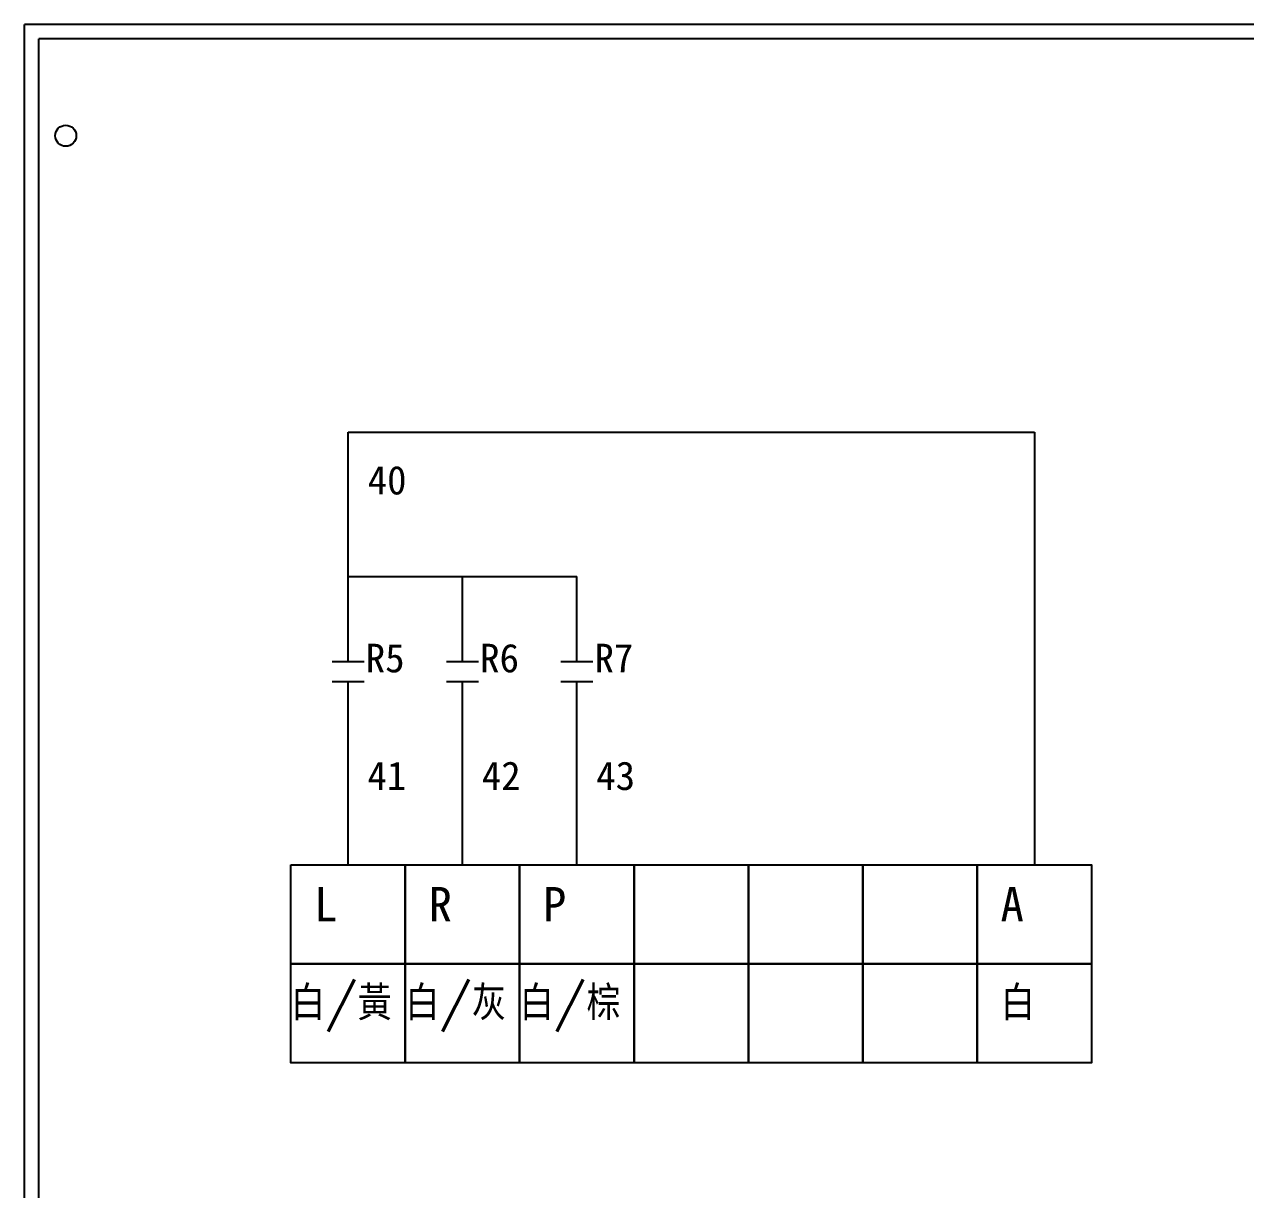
# Model space of a CAD drawing. Extents: x 926 to 1213, y -211 to -7.
# Drawn here: x 925.7 to 1032.6, y -109.2 to -7.2 of the extents above; entities that cross this region are included whole.
import ezdxf

# ---------------------------------------------------------------- set-up
doc = ezdxf.new("R2010")
doc.units = 0
doc.layers.get('0').update_dxf_attribs({"linetype": 'CONTINUOUS'})
doc.layers.add('圖框層', color=7, linetype='CONTINUOUS')
doc.layers.add('標尺寸層', color=3, linetype='CONTINUOUS')
doc.styles.add('STSL', font='KAIU.TTF')

msp = doc.modelspace()

# ---------------------------------------------------------------- linework, layer by layer
for points in [[(949.06, -80.81), (959.07, -80.81), (959.07, -89.48), (949.06, -89.48)], [(959.07, -80.81), (969.08, -80.81), (969.08, -89.48), (959.07, -89.48)], [(969.08, -80.81), (979.09, -80.81), (979.09, -89.48), (969.08, -89.48)], [(979.09, -80.81), (989.1, -80.81), (989.1, -89.48), (979.09, -89.48)], [(989.1, -80.81), (999.11, -80.81), (999.11, -89.48), (989.1, -89.48)], [(999.11, -80.81), (1009.12, -80.81), (1009.12, -89.48), (999.11, -89.48)], [(1009.12, -80.81), (1019.13, -80.81), (1019.13, -89.48), (1009.12, -89.48)], [(949.06, -89.48), (959.07, -89.48), (959.07, -98.14), (949.06, -98.14)], [(959.07, -89.48), (969.08, -89.48), (969.08, -98.14), (959.07, -98.14)], [(969.08, -89.48), (979.09, -89.48), (979.09, -98.14), (969.08, -98.14)], [(979.09, -89.48), (989.1, -89.48), (989.1, -98.14), (979.09, -98.14)], [(989.1, -89.48), (999.11, -89.48), (999.11, -98.14), (989.1, -98.14)], [(999.11, -89.48), (1009.12, -89.48), (1009.12, -98.14), (999.11, -98.14)], [(1009.12, -89.48), (1019.13, -89.48), (1019.13, -98.14), (1009.12, -98.14)]]:
    msp.add_lwpolyline(points, close=True)
at = {"layer": '圖框層', "color": 7}
for p, q in [((1212.74, -7.25), (925.74, -7.25)), ((925.74, -211.22), (925.74, -7.25)), ((1211.49, -8.5), (926.99, -8.5)), ((926.99, -209.97), (926.99, -8.5))]:
    msp.add_line(p, q, dxfattribs=at)
at = {"layer": '標尺寸層'}
for p, q in [((954.07, -55.57), (954.07, -42.94)), ((954.07, -42.94), (1014.13, -42.94)), ((1014.13, -42.94), (1014.13, -80.81)), ((954.07, -55.57), (974.09, -55.57)), ((954.07, -63.01), (954.07, -55.57)), ((964.08, -63.01), (964.08, -55.57)), ((974.09, -63.01), (974.09, -55.57)), ((952.67, -63.01), (955.47, -63.01)), ((962.68, -63.01), (965.48, -63.01)), ((972.69, -63.01), (975.49, -63.01)), ((952.67, -64.75), (955.47, -64.75)), ((954.07, -80.81), (954.07, -64.75)), ((962.68, -64.75), (965.48, -64.75)), ((964.08, -80.81), (964.08, -64.75)), ((972.69, -64.75), (975.49, -64.75)), ((974.09, -80.81), (974.09, -64.75))]:
    msp.add_line(p, q, dxfattribs=at)
at = {"layer": '標尺寸層', "color": 7}
msp.add_circle((929.36, -16.99), 0.92, dxfattribs=at)

# ---------------------------------------------------------------- texts
at = {"char_height": 3, "width": 10.01, "attachment_point": 1}
for s, insert in [(' L', (949.06, -82.75)), (' R', (959.07, -82.75)), (' P', (969.08, -82.75)), (' A', (1009.12, -82.75)), ('{\\Fromanc,chineset|c136;白/黃}', (949.06, -91.41)), ('{\\Fromanc,chineset|c136;白/灰}', (959.07, -91.41)), ('{\\Fromanc,chineset|c136;白/棕}', (969.08, -91.41)), ('{\\Fromanc,chineset|c136; 白}', (1009.12, -91.41))]:
    msp.add_mtext(s, dxfattribs=dict(at, insert=insert))
at = {"layer": '圖框層', "color": 4, "style": 'STSL'}
for s, p in [('40', (955.78, -48.39)), ('R5', (955.61, -63.96)), ('R6', (965.62, -63.96)), ('R7', (975.63, -63.96)), ('41', (955.76, -74.26)), ('42', (965.77, -74.26)), ('43', (975.78, -74.26))]:
    msp.add_text(s, height=2.5, dxfattribs=at).set_placement(p)

doc.saveas('drawing.dxf')
